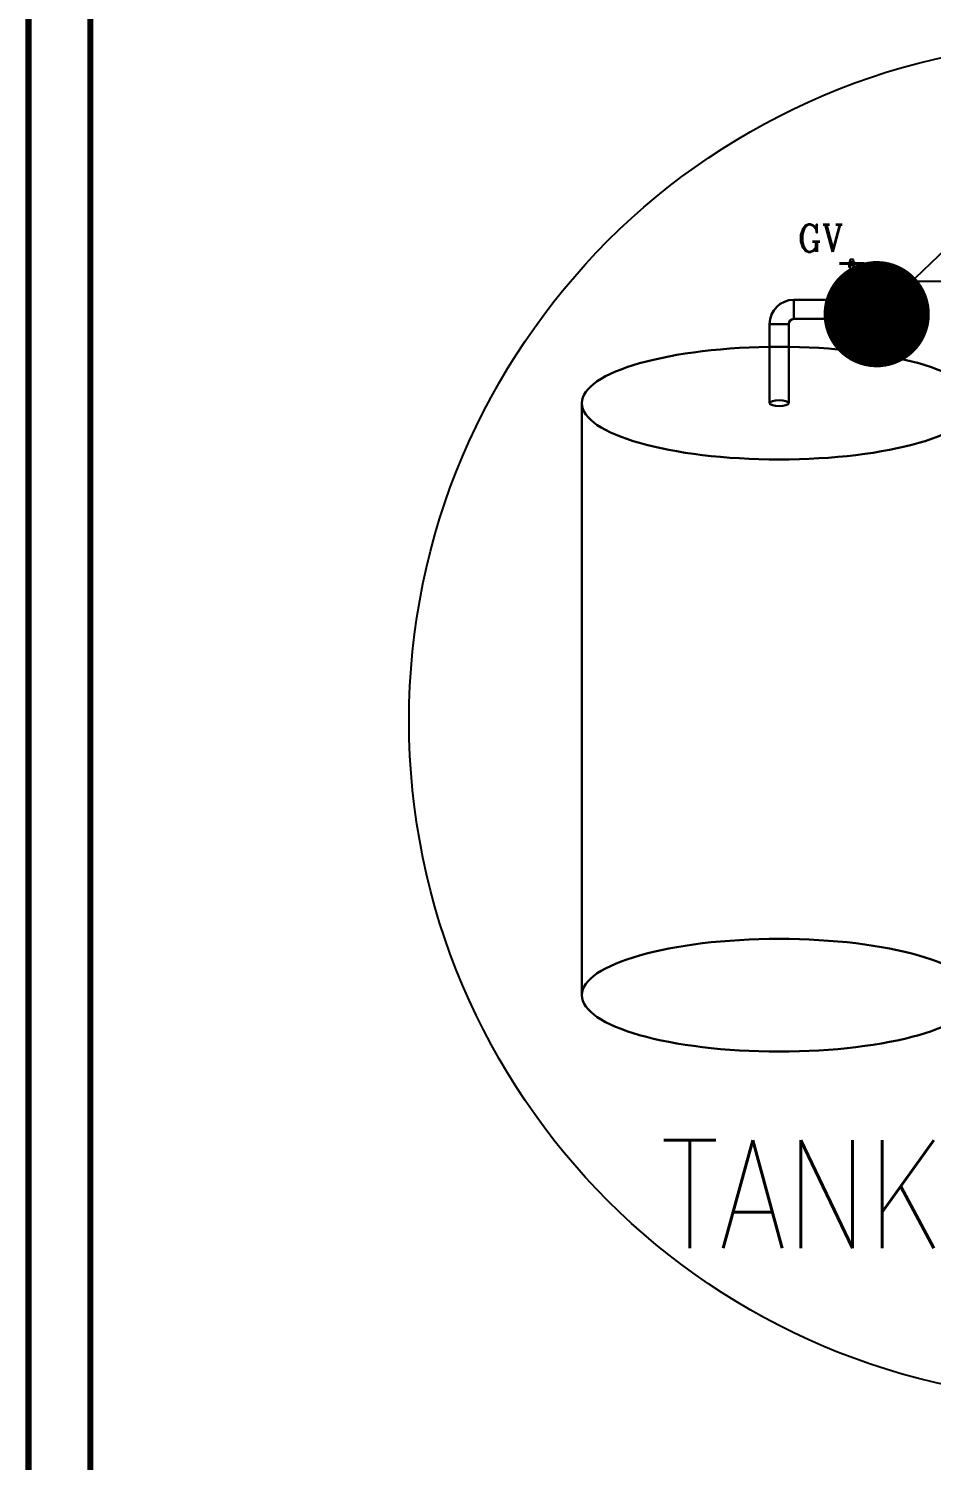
# Model space of a CAD drawing. Extents: x 846 to 947, y 375 to 797.
# Drawn here: x 846.37 to 852.31, y 392.33 to 401.76 of the extents above; entities that cross this region are included whole.
import ezdxf

# ---------------------------------------------------------------- set-up
doc = ezdxf.new("R2010")
doc.units = 0
doc.header["$MEASUREMENT"] = 0
doc.layers.get('0').update_dxf_attribs({"color": 252, "linetype": 'CONTINUOUS', "lineweight": 30})
for name, color, linetype, lineweight in [('P-FIXT', 3, 'CONTINUOUS', 35), ('P-TEXT', 1, 'CONTINUOUS', 25), ('PIPING', 1, 'CONTINUOUS', 30), ('text', 252, 'CONTINUOUS', 15), ('UG-BORDER', 20, 'CONTINUOUS', 80)]:
    doc.layers.add(name, color=color, linetype=linetype, lineweight=lineweight)
doc.layers.add('PIP', color=244, linetype='CONTINUOUS')
doc.styles.add('IBA', font='ROMANS.shx', dxfattribs={"width": 0.8, "height": 0.2})
doc.styles.add('ROMANC', font='romanc', dxfattribs={"height": 250})
doc.dimstyles.get("Standard").update_dxf_attribs({"dimtxt": 0.12, "dimasz": 0.05, "dimexe": 0.18, "dimexo": 0.0625, "dimgap": 0.09, "dimtad": 0, "dimtih": 1, "dimtoh": 1, "dimzin": 0, "dimdsep": 46, "dimtxsty": 'Standard', "dimblk": 'DOT', "dimcen": 0.09, "dimadec": 0, "dimazin": 0, "dimtfac": 1, "dimtofl": 0, "dimtmove": 0, "dimatfit": 3, "dimldrblk": 'DOT', "dimfxl": 1, "dimtolj": 1, "dimtzin": 0, "dimarcsym": 0})

# ---------------------------------------------------------------- blocks, each defined once
blk = doc.blocks.new('_Dot')
at = {"color": 0, "linetype": 'ByBlock', "lineweight": -2}
blk.add_line((-0.5, 0), (-1, 0), dxfattribs=at)
at = {"color": 0, "linetype": 'ByBlock', "const_width": 0.5}
blk.add_lwpolyline([(-0.25, 0, 1), (0.25, 0, 1)], format="xyb", close=True, dxfattribs=at)

msp = doc.modelspace()

# ---------------------------------------------------------------- linework, layer by layer
at = {"layer": 'PIP', "color": 4}
for p, q in [((851.8679, 400.2153), (851.7067, 400.2153)), ((851.8679, 400.2078), (851.7067, 400.2078)), ((851.7702, 400.2153), (851.7702, 400.2242)), ((851.8044, 400.2242), (851.7702, 400.2242)), ((851.8044, 400.2195), (851.7702, 400.2195)), ((851.7702, 400.1868), (851.7702, 400.2008)), ((851.7781, 400.1868), (851.7702, 400.1868)), ((851.8031, 400.202), (851.7715, 400.202)), ((851.8031, 400.1998), (851.7715, 400.1998)), ((851.7781, 400.1868), (851.7749, 400.1929)), ((851.7977, 400.2376), (851.7768, 400.2376)), ((851.7768, 400.2242), (851.7768, 400.2376)), ((851.7781, 400.1123), (851.7781, 400.1868)), ((851.7965, 400.1868), (851.7996, 400.1929)), ((851.7965, 400.1123), (851.7965, 400.1868)), ((851.8044, 400.1868), (851.7965, 400.1868)), ((851.7977, 400.2242), (851.7977, 400.2376)), ((851.8044, 400.2153), (851.8044, 400.2242)), ((851.8044, 400.1868), (851.8044, 400.2008)), ((851.8679, 400.2078), (851.8679, 400.2153)), ((851.7781, 400.1311), (851.7576, 400.1311)), ((851.7576, 400.1246), (851.7576, 400.1311)), ((851.7781, 400.1246), (851.7576, 400.1246)), ((851.7734, 400.1378), (851.7594, 400.1378)), ((851.7594, 400.1378), (851.7594, 400.1311)), ((851.7594, 400.1367), (851.7734, 400.1367)), ((851.7594, 400.1177), (851.7594, 400.111)), ((851.7734, 400.1177), (851.7594, 400.1177)), ((851.7594, 400.1166), (851.7734, 400.1166)), ((851.762, 400.1311), (851.762, 400.1378)), ((851.762, 400.111), (851.762, 400.1246)), ((851.7707, 400.1311), (851.7707, 400.1378)), ((851.7707, 400.111), (851.7707, 400.1246)), ((851.7734, 400.1311), (851.7734, 400.1378)), ((851.7734, 400.111), (851.7734, 400.1177)), ((851.7755, 400.0206), (851.7755, 400.0984)), ((851.7965, 400.1311), (851.817, 400.1311)), ((851.7965, 400.1246), (851.817, 400.1246)), ((851.7991, 400.0206), (851.7991, 400.0984)), ((851.8012, 400.1378), (851.8152, 400.1378)), ((851.8012, 400.1311), (851.8012, 400.1378)), ((851.8152, 400.1367), (851.8012, 400.1367)), ((851.8012, 400.111), (851.8012, 400.1177)), ((851.8012, 400.1177), (851.8152, 400.1177)), ((851.8152, 400.1166), (851.8012, 400.1166)), ((851.8039, 400.1311), (851.8039, 400.1378)), ((851.8039, 400.111), (851.8039, 400.1246)), ((851.8126, 400.1311), (851.8126, 400.1378)), ((851.8126, 400.111), (851.8126, 400.1246)), ((851.8152, 400.1378), (851.8152, 400.1311)), ((851.8152, 400.1177), (851.8152, 400.111)), ((851.817, 400.1246), (851.817, 400.1311)), ((851.6924, 399.9681), (851.6924, 399.9582)), ((851.6957, 399.9658), (851.693, 399.9658)), ((851.6963, 399.9842), (851.7086, 399.9842)), ((851.6963, 399.8354), (851.6963, 399.9842)), ((851.6963, 399.9681), (851.6963, 399.9582)), ((851.7086, 399.9739), (851.7086, 399.9842)), ((851.7086, 399.9739), (851.7118, 399.9707)), ((851.7118, 399.8489), (851.7118, 399.9707)), ((851.717, 399.9739), (851.7139, 399.9707)), ((851.7139, 399.8489), (851.7139, 399.9707)), ((851.717, 399.9739), (851.717, 399.9842)), ((851.7293, 399.9842), (851.717, 399.9842)), ((851.7293, 399.8354), (851.7293, 399.9842)), ((851.7293, 399.9681), (851.7293, 399.9582)), ((851.7299, 399.9701), (851.7327, 399.9701)), ((851.7299, 399.9658), (851.7327, 399.9658)), ((851.7333, 399.9681), (851.7333, 399.9582)), ((851.8256, 400.0206), (851.749, 400.0206)), ((851.749, 400.0145), (851.749, 400.0206)), ((851.8256, 400.0145), (851.749, 400.0145)), ((851.8256, 400.0097), (851.749, 400.0097)), ((851.749, 400.0039), (851.749, 400.0097)), ((851.8256, 400.0039), (851.749, 400.0039)), ((851.7712, 400.0145), (851.7712, 400.0097)), ((851.8033, 400.0121), (851.7712, 400.0121)), ((851.7755, 399.9548), (851.7755, 400.0039)), ((851.7991, 399.9548), (851.7991, 400.0039)), ((851.8033, 400.0145), (851.8033, 400.0097)), ((851.8256, 400.0145), (851.8256, 400.0206)), ((851.8256, 400.0039), (851.8256, 400.0097)), ((851.8413, 399.9681), (851.8413, 399.9582)), ((851.8446, 399.9701), (851.8419, 399.9701)), ((851.8446, 399.9658), (851.8419, 399.9658)), ((851.8452, 399.9842), (851.8575, 399.9842)), ((851.8452, 399.8354), (851.8452, 399.9842)), ((851.8452, 399.9681), (851.8452, 399.9582)), ((851.8575, 399.9739), (851.8575, 399.9842)), ((851.8575, 399.9739), (851.8607, 399.9707)), ((851.8607, 399.8489), (851.8607, 399.9707)), ((851.8659, 399.9739), (851.8628, 399.9707)), ((851.8628, 399.8489), (851.8628, 399.9707)), ((851.8659, 399.9739), (851.8659, 399.9842)), ((851.8783, 399.9842), (851.8659, 399.9842)), ((851.8783, 399.8354), (851.8783, 399.9842)), ((851.8783, 399.9734), (851.92, 399.9734)), ((851.8783, 399.9681), (851.8783, 399.9582)), ((851.8788, 399.9701), (851.8816, 399.9701)), ((851.8788, 399.9658), (851.8816, 399.9658)), ((851.8822, 399.9681), (851.8822, 399.9582)), ((851.6924, 399.9048), (851.6924, 399.9148)), ((851.6957, 399.9605), (851.693, 399.9605)), ((851.6957, 399.9168), (851.693, 399.9168)), ((851.6957, 399.9124), (851.693, 399.9124)), ((851.6957, 399.9072), (851.693, 399.9072)), ((851.6957, 399.9028), (851.693, 399.9028)), ((851.7118, 399.9647), (851.6963, 399.9647)), ((851.7118, 399.9616), (851.6963, 399.9616)), ((851.6963, 399.9048), (851.6963, 399.9148)), ((851.7118, 399.9114), (851.6963, 399.9114)), ((851.7118, 399.9082), (851.6963, 399.9082)), ((851.7293, 399.9647), (851.7139, 399.9647)), ((851.7293, 399.9616), (851.7139, 399.9616)), ((851.7293, 399.9114), (851.7139, 399.9114)), ((851.7293, 399.9082), (851.7139, 399.9082)), ((851.7293, 399.9534), (851.7682, 399.9492)), ((851.7293, 399.9048), (851.7293, 399.9148)), ((851.7299, 399.9605), (851.7327, 399.9605)), ((851.7299, 399.9562), (851.7327, 399.9562)), ((851.7299, 399.9168), (851.7327, 399.9168)), ((851.7299, 399.9124), (851.7327, 399.9124)), ((851.7299, 399.9072), (851.7327, 399.9072)), ((851.7299, 399.9028), (851.7327, 399.9028)), ((851.7333, 399.9048), (851.7333, 399.9148)), ((851.7682, 399.9492), (851.7755, 399.9548)), ((851.8064, 399.9492), (851.7991, 399.9548)), ((851.8452, 399.9534), (851.8064, 399.9492)), ((851.8413, 399.9048), (851.8413, 399.9148)), ((851.8446, 399.9605), (851.8419, 399.9605)), ((851.8446, 399.9562), (851.8419, 399.9562)), ((851.8446, 399.9168), (851.8419, 399.9168)), ((851.8446, 399.9124), (851.8419, 399.9124)), ((851.8446, 399.9072), (851.8419, 399.9072)), ((851.8446, 399.9028), (851.8419, 399.9028)), ((851.8452, 399.9647), (851.8607, 399.9647)), ((851.8452, 399.9616), (851.8607, 399.9616)), ((851.8452, 399.9048), (851.8452, 399.9148)), ((851.8452, 399.9114), (851.8607, 399.9114)), ((851.8452, 399.9082), (851.8607, 399.9082)), ((851.8628, 399.9647), (851.8783, 399.9647)), ((851.8628, 399.9616), (851.8783, 399.9616)), ((851.8628, 399.9114), (851.8783, 399.9114)), ((851.8628, 399.9082), (851.8783, 399.9082)), ((851.8783, 399.9048), (851.8783, 399.9148)), ((851.8788, 399.9605), (851.8816, 399.9605)), ((851.8788, 399.9562), (851.8816, 399.9562)), ((851.8788, 399.9168), (851.8816, 399.9168)), ((851.8788, 399.9124), (851.8816, 399.9124)), ((851.8788, 399.9072), (851.8816, 399.9072)), ((851.8788, 399.9028), (851.8816, 399.9028)), ((851.8822, 399.9048), (851.8822, 399.9148)), ((851.6924, 399.8515), (851.6924, 399.8614)), ((851.6957, 399.8634), (851.693, 399.8634)), ((851.6957, 399.8591), (851.693, 399.8591)), ((851.6957, 399.8538), (851.693, 399.8538)), ((851.6957, 399.8495), (851.693, 399.8495)), ((851.6963, 399.8515), (851.6963, 399.8614)), ((851.7118, 399.858), (851.6963, 399.858)), ((851.7118, 399.8549), (851.6963, 399.8549)), ((851.6963, 399.8354), (851.7086, 399.8354)), ((851.7086, 399.8457), (851.7118, 399.8489)), ((851.7086, 399.8354), (851.7086, 399.8457)), ((851.7293, 399.858), (851.7139, 399.858)), ((851.7293, 399.8549), (851.7139, 399.8549)), ((851.717, 399.8457), (851.7139, 399.8489)), ((851.717, 399.8354), (851.717, 399.8457)), ((851.7293, 399.8354), (851.717, 399.8354)), ((851.7293, 399.8662), (851.7736, 399.8662)), ((851.7293, 399.8515), (851.7293, 399.8614)), ((851.7299, 399.8634), (851.7327, 399.8634)), ((851.7299, 399.8591), (851.7327, 399.8591)), ((851.7299, 399.8538), (851.7327, 399.8538)), ((851.7299, 399.8495), (851.7327, 399.8495)), ((851.7333, 399.8515), (851.7333, 399.8614)), ((851.7736, 399.8662), (851.7802, 399.8612)), ((851.7802, 399.8612), (851.7944, 399.8612)), ((851.8009, 399.8662), (851.7944, 399.8612)), ((851.8452, 399.8662), (851.8009, 399.8662)), ((851.8413, 399.8515), (851.8413, 399.8614)), ((851.8446, 399.8634), (851.8419, 399.8634)), ((851.8446, 399.8591), (851.8419, 399.8591)), ((851.8446, 399.8538), (851.8419, 399.8538)), ((851.8446, 399.8495), (851.8419, 399.8495)), ((851.8452, 399.8515), (851.8452, 399.8614)), ((851.8783, 399.8515), (851.8783, 399.8614)), ((851.8788, 399.8634), (851.8816, 399.8634)), ((851.8788, 399.8591), (851.8816, 399.8591)), ((851.8822, 399.8515), (851.8822, 399.8614))]:
    msp.add_line(p, q, dxfattribs=at)
at = {"layer": 'PIP', "color": 1}
for p, q in [((851.8452, 399.858), (851.8607, 399.858)), ((851.8452, 399.8549), (851.8607, 399.8549)), ((851.8452, 399.8354), (851.8575, 399.8354)), ((851.8575, 399.8457), (851.8607, 399.8489)), ((851.8575, 399.8354), (851.8575, 399.8457)), ((851.8628, 399.858), (851.8783, 399.858)), ((851.8628, 399.8549), (851.8783, 399.8549)), ((851.8659, 399.8457), (851.8628, 399.8489)), ((851.8659, 399.8354), (851.8659, 399.8457)), ((851.8783, 399.8354), (851.8659, 399.8354)), ((851.8783, 399.8469), (851.92, 399.8469)), ((851.8788, 399.8538), (851.8816, 399.8538)), ((851.8788, 399.8495), (851.8816, 399.8495))]:
    msp.add_line(p, q, dxfattribs=at)
at = {"layer": 'PIP', "color": 4}
for points in [[(851.7594, 400.1367, -0.176336), (851.7594, 400.1369, -0.052749), (851.7597, 400.1376, -0.064298), (851.7601, 400.1377, -0.050462), (851.7607, 400.1378, -0.050462), (851.7612, 400.1377, -0.064298), (851.7616, 400.1376, -0.052749), (851.7619, 400.1369, -0.176336), (851.762, 400.1367)], [(851.7594, 400.1166, -0.176336), (851.7594, 400.1168, -0.052749), (851.7597, 400.1175, -0.064298), (851.7601, 400.1177, -0.050462), (851.7607, 400.1177, -0.050462), (851.7612, 400.1177, -0.064298), (851.7616, 400.1175, -0.052749), (851.7619, 400.1168, -0.176336), (851.762, 400.1166)], [(851.762, 400.1367, -0.315017), (851.7621, 400.1368, -0.043099), (851.7633, 400.1376, -0.021888), (851.7646, 400.1377, -0.015643), (851.7664, 400.1378, -0.015643), (851.7682, 400.1377, -0.021888), (851.7694, 400.1376, -0.043099), (851.7706, 400.1368, -0.315017), (851.7707, 400.1367)], [(851.762, 400.1166, -0.315017), (851.7621, 400.1168, -0.043099), (851.7633, 400.1175, -0.021888), (851.7646, 400.1177, -0.015643), (851.7664, 400.1177, -0.015643), (851.7682, 400.1177, -0.021888), (851.7694, 400.1175, -0.043099), (851.7706, 400.1168, -0.315017), (851.7707, 400.1166)], [(851.7734, 400.1367, 0.176336), (851.7733, 400.1369, 0.052749), (851.773, 400.1376, 0.064298), (851.7726, 400.1377, 0.050462), (851.772, 400.1378, 0.050462), (851.7715, 400.1377, 0.064298), (851.7711, 400.1376, 0.052749), (851.7708, 400.1369, 0.176336), (851.7707, 400.1367)], [(851.7734, 400.1166, 0.176336), (851.7733, 400.1168, 0.052749), (851.773, 400.1175, 0.064298), (851.7726, 400.1177, 0.050462), (851.772, 400.1177, 0.050462), (851.7715, 400.1177, 0.064298), (851.7711, 400.1175, 0.052749), (851.7708, 400.1168, 0.176336), (851.7707, 400.1166)], [(851.8012, 400.1367, -0.176336), (851.8013, 400.1369, -0.052749), (851.8016, 400.1376, -0.064298), (851.802, 400.1377, -0.050462), (851.8025, 400.1378, -0.050462), (851.8031, 400.1377, -0.064298), (851.8035, 400.1376, -0.052749), (851.8038, 400.1369, -0.176336), (851.8039, 400.1367)], [(851.8012, 400.1166, -0.176336), (851.8013, 400.1168, -0.052749), (851.8016, 400.1175, -0.064298), (851.802, 400.1177, -0.050462), (851.8025, 400.1177, -0.050462), (851.8031, 400.1177, -0.064298), (851.8035, 400.1175, -0.052749), (851.8038, 400.1168, -0.176336), (851.8039, 400.1166)], [(851.8126, 400.1367, 0.315017), (851.8124, 400.1368, 0.043099), (851.8113, 400.1376, 0.021888), (851.81, 400.1377, 0.015643), (851.8082, 400.1378, 0.015643), (851.8064, 400.1377, 0.021888), (851.8051, 400.1376, 0.043099), (851.804, 400.1368, 0.315017), (851.8039, 400.1367)], [(851.8126, 400.1166, 0.315017), (851.8124, 400.1168, 0.043099), (851.8113, 400.1175, 0.021888), (851.81, 400.1177, 0.015643), (851.8082, 400.1177, 0.015643), (851.8064, 400.1177, 0.021888), (851.8051, 400.1175, 0.043099), (851.804, 400.1168, 0.315017), (851.8039, 400.1166)], [(851.8152, 400.1367, 0.176336), (851.8151, 400.1369, 0.052749), (851.8148, 400.1376, 0.064298), (851.8144, 400.1377, 0.050462), (851.8139, 400.1378, 0.050462), (851.8133, 400.1377, 0.064298), (851.8129, 400.1376, 0.052749), (851.8126, 400.1369, 0.176336), (851.8126, 400.1367)], [(851.8152, 400.1166, 0.176336), (851.8151, 400.1168, 0.052749), (851.8148, 400.1175, 0.064298), (851.8144, 400.1177, 0.050462), (851.8139, 400.1177, 0.050462), (851.8133, 400.1177, 0.064298), (851.8129, 400.1175, 0.052749), (851.8126, 400.1168, 0.176336), (851.8126, 400.1166)]]:
    msp.add_lwpolyline(points, format="xyb", dxfattribs=at)
at = {"layer": 'PIP', "color": 2}
msp.add_circle((853.3444, 397.2002), 4.4729, dxfattribs=at)
at = {"layer": 'PIP', "color": 4}
msp.add_circle((851.92, 399.8785), 0.0316, dxfattribs=at)
for centre, radius, start, end in [((851.7715, 400.2008), 0.00127, 90, 180), ((851.7715, 400.1985), 0.00127, 90, 180), ((851.7765, 400.2047), 0.0041, 132.39795, 221.37815), ((851.7981, 400.2047), 0.0041, 318.62185, 47.60205), ((851.8031, 400.2008), 0.00127, 0, 90), ((851.8031, 400.1985), 0.00127, 0, 90), ((851.7768, 400.1123), 0.00127, 270, 0), ((851.7978, 400.1123), 0.00127, 180, 270), ((851.6966, 399.968), 0.00423, 149.3068, 210.6932), ((851.6986, 399.9632), 0.00622, 154.83905, 205.16095), ((851.6921, 399.968), 0.00423, 329.3068, 30.6932), ((851.6901, 399.9632), 0.00622, 334.83905, 25.16095), ((851.7336, 399.968), 0.00423, 149.3068, 210.6932), ((851.7356, 399.9632), 0.00622, 154.83905, 205.16095), ((851.729, 399.968), 0.00423, 329.3068, 30.6932), ((851.7271, 399.9632), 0.00622, 334.83905, 25.16095), ((851.8455, 399.968), 0.00423, 149.3068, 210.6932), ((851.8475, 399.9632), 0.00622, 154.83905, 205.16095), ((851.841, 399.968), 0.00423, 329.3068, 30.6932), ((851.839, 399.9632), 0.00622, 334.83905, 25.16095), ((851.8825, 399.968), 0.00423, 149.3068, 210.6932), ((851.8845, 399.9632), 0.00622, 154.83905, 205.16095), ((851.878, 399.968), 0.00423, 329.3068, 30.6932), ((851.876, 399.9632), 0.00622, 334.83905, 25.16095), ((851.92, 399.9418), 0.0316, 270, 90), ((851.6966, 399.9584), 0.00423, 149.3068, 210.6932), ((851.6966, 399.9146), 0.00423, 149.3068, 210.6932), ((851.6986, 399.9098), 0.00622, 154.83905, 205.16095), ((851.6966, 399.905), 0.00423, 149.3068, 210.6932), ((851.6921, 399.9584), 0.00423, 329.3068, 30.6932), ((851.6921, 399.9146), 0.00423, 329.3068, 30.6932), ((851.6901, 399.9098), 0.00622, 334.83905, 25.16095), ((851.6921, 399.905), 0.00423, 329.3068, 30.6932), ((851.7336, 399.9584), 0.00423, 149.3068, 210.6932), ((851.7336, 399.9146), 0.00423, 149.3068, 210.6932), ((851.7356, 399.9098), 0.00622, 154.83905, 205.16095), ((851.7336, 399.905), 0.00423, 149.3068, 210.6932), ((851.729, 399.9584), 0.00423, 329.3068, 30.6932), ((851.729, 399.9146), 0.00423, 329.3068, 30.6932), ((851.7271, 399.9098), 0.00622, 334.83905, 25.16095), ((851.729, 399.905), 0.00423, 329.3068, 30.6932), ((851.8455, 399.9584), 0.00423, 149.3068, 210.6932), ((851.8455, 399.9146), 0.00423, 149.3068, 210.6932), ((851.8475, 399.9098), 0.00622, 154.83905, 205.16095), ((851.8455, 399.905), 0.00423, 149.3068, 210.6932), ((851.841, 399.9584), 0.00423, 329.3068, 30.6932), ((851.841, 399.9146), 0.00423, 329.3068, 30.6932), ((851.839, 399.9098), 0.00622, 334.83905, 25.16095), ((851.841, 399.905), 0.00423, 329.3068, 30.6932), ((851.8825, 399.9584), 0.00423, 149.3068, 210.6932), ((851.8825, 399.9146), 0.00423, 149.3068, 210.6932), ((851.8845, 399.9098), 0.00622, 154.83905, 205.16095), ((851.8825, 399.905), 0.00423, 149.3068, 210.6932), ((851.878, 399.9584), 0.00423, 329.3068, 30.6932), ((851.878, 399.9146), 0.00423, 329.3068, 30.6932), ((851.876, 399.9098), 0.00622, 334.83905, 25.16095), ((851.878, 399.905), 0.00423, 329.3068, 30.6932), ((851.6966, 399.8612), 0.00423, 149.3068, 210.6932), ((851.6986, 399.8564), 0.00622, 154.83905, 205.16095), ((851.6966, 399.8516), 0.00423, 149.3068, 210.6932), ((851.6921, 399.8612), 0.00423, 329.3068, 30.6932), ((851.6901, 399.8564), 0.00622, 334.83905, 25.16095), ((851.6921, 399.8516), 0.00423, 329.3068, 30.6932), ((851.7336, 399.8612), 0.00423, 149.3068, 210.6932), ((851.7356, 399.8564), 0.00622, 154.83905, 205.16095), ((851.7336, 399.8516), 0.00423, 149.3068, 210.6932), ((851.729, 399.8612), 0.00423, 329.3068, 30.6932), ((851.7271, 399.8564), 0.00622, 334.83905, 25.16095), ((851.729, 399.8516), 0.00423, 329.3068, 30.6932), ((851.8455, 399.8612), 0.00423, 149.3068, 210.6932), ((851.8475, 399.8564), 0.00622, 154.83905, 205.16095), ((851.8455, 399.8516), 0.00423, 149.3068, 210.6932), ((851.841, 399.8612), 0.00423, 329.3068, 30.6932), ((851.839, 399.8564), 0.00622, 334.83905, 25.16095), ((851.841, 399.8516), 0.00423, 329.3068, 30.6932), ((851.8825, 399.8612), 0.00423, 149.3068, 210.6932), ((851.8845, 399.8564), 0.00622, 154.83905, 205.16095), ((851.878, 399.8612), 0.00423, 329.3068, 30.6932), ((851.876, 399.8564), 0.00622, 334.83905, 25.16095)]:
    msp.add_arc(centre, radius, start, end, dxfattribs=at)
at = {"layer": 'PIP', "color": 1}
for centre, start, end in [((851.8825, 399.8516), 149.3068, 210.6932), ((851.878, 399.8516), 329.3068, 30.6932)]:
    msp.add_arc(centre, 0.00423, start, end, dxfattribs=at)
at = {"layer": 'PIPING', "color": 4}
for p, q in [((851.6924, 399.9734), (851.406, 399.9734)), ((851.406, 399.8469), (851.406, 399.9734)), ((851.2458, 399.2924), (851.2458, 399.8132)), ((851.3724, 399.8132), (851.2458, 399.8132)), ((851.3724, 399.2924), (851.3724, 399.8132)), ((851.6924, 399.8469), (851.406, 399.8469))]:
    msp.add_line(p, q, dxfattribs=at)
at = {"layer": 'PIPING', "color": 6}
msp.add_line((850.0091, 399.2924), (850.0091, 395.3924), dxfattribs=at)
at = {"layer": 'PIPING', "color": 4}
for radius in [0.1602, 0.0337]:
    msp.add_arc((851.406, 399.8132), radius, 90, 180, dxfattribs=at)
at = {"layer": 'PIPING', "color": 6}
for centre in [(851.3091, 399.2924), (851.3091, 395.3924)]:
    msp.add_ellipse(centre, major_axis=(-1.3, 0), ratio=0.285368, dxfattribs=at)
at = {"layer": 'PIPING', "color": 4}
msp.add_ellipse((851.3091, 399.2924), major_axis=(-0.0633, 0), ratio=0.307397, dxfattribs=at)
at = {"layer": 'UG-BORDER'}
for p, q in [((846.3655, 441.7305), (846.3655, 375.0305)), ((846.3655, 375.0305), (846.3655, 441.7305)), ((846.77, 441.3261), (846.77, 375.435))]:
    msp.add_line(p, q, dxfattribs=at)

# ---------------------------------------------------------------- texts
at = {"layer": 'P-TEXT', "color": 41, "style": 'ROMANC', "width": 0.9}
msp.add_text('GV', height=0.18, dxfattribs=at).set_placement((851.432, 400.2888))
at = {"layer": 'text', "color": 7, "style": 'IBA', "width": 0.8}
msp.add_text('TANK DETAILS ', height=0.710475, dxfattribs=at).set_placement((850.526, 393.727))

# ---------------------------------------------------------------- leaders
at = {"layer": 'P-FIXT', "color": 136, "linetype": 'Continuous', "lineweight": 25, "ltscale": 0.13}
msp.add_leader([(851.9516, 399.8785), (852.1828, 400.0968), (856.0642, 400.0968)], dimstyle='Standard', override={"dimasz": 0.7}, dxfattribs=at)

doc.saveas('drawing.dxf')
